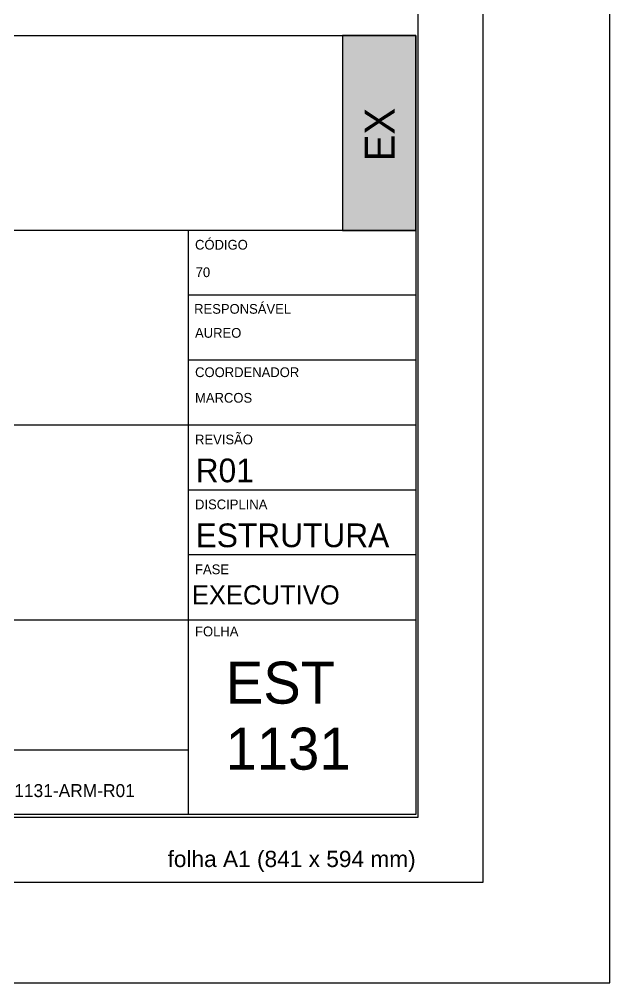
# Model space of a CAD drawing. Extents: x -2 to 121, y -2 to 61.
# Drawn here: x 111.75 to 120.85, y -1.55 to 13.29 of the extents above; entities that cross this region are included whole.
import ezdxf
from ezdxf.enums import TextEntityAlignment as Align

# ---------------------------------------------------------------- set-up
doc = ezdxf.new("R2010")
doc.units = 0
doc.header["$MEASUREMENT"] = 0
doc.linetypes.add('HIDDEN', pattern=[9.525, 6.35, -3.175])
doc.layers.get('Defpoints').update_dxf_attribs({"linetype": 'CONTINUOUS'})
for name, color, linetype in [('ARQ-MAR', 2, 'CONTINUOUS'), ('ARQ_CAR', 7, 'CONTINUOUS'), ('ARQ_CAR-TXT', 7, 'CONTINUOUS'), ('ARQ_FOLHA', 7, 'CONTINUOUS'), ('ARQ_TXT-2', 2, 'CONTINUOUS'), ('PENA_02', 2, 'CONTINUOUS')]:
    doc.layers.add(name, color=color, linetype=linetype)
doc.styles.add('01-MILLEU', font='GOTHIC.TTF')
doc.styles.add('TQS_ARIAL', font='arial.ttf')

# ---------------------------------------------------------------- blocks, each defined once
blk = doc.blocks.new('*U2')
at = {"layer": 'ARQ_CAR-TXT', "true_color": 0x58ba48}
h = blk.add_hatch(color=85, dxfattribs=at)
h.dxf.hatch_style = 1
h.paths.add_polyline_path([(-11.28, 0), (0, 0), (0, 30), (-11.28, 30)])
at = {"layer": 'ARQ_CAR', "color": 5}
blk.add_lwpolyline([(-11.28, 0), (0, 0), (0, 30), (-11.28, 30)], close=True, dxfattribs=at)
at = {"layer": 'ARQ_CAR-TXT', "color": 4, "style": '01-MILLEU'}
blk.add_text('EX', height=4.614, rotation=90, dxfattribs=at).set_placement((-3.26, 10.64))
at = {"layer": 'ARQ_TXT-2', "style": '01-MILLEU'}
blk.add_text('EXECUTIVO', height=2.95, dxfattribs=at).set_placement((-34.5, -57.63))

msp = doc.modelspace()

# ---------------------------------------------------------------- linework, layer by layer
at = {"layer": 'ARQ-MAR', "color": 5}
msp.add_line((100.559, 2.04), (114.36, 2.04), dxfattribs=at)
at = {"layer": 'ARQ_CAR', "color": 5}
for points in [[(100.36, 1.04), (100.36, 13.04), (117.86, 13.04), (117.86, 1.04)], [(116.732, 10.04), (117.86, 10.04), (117.86, 13.04), (116.732, 13.04)]]:
    msp.add_lwpolyline(points, close=True, dxfattribs=at)
for points in [[(117.86, 10.04), (100.36, 10.04)], [(114.36, 1.04), (114.36, 10.04)], [(117.86, 7.04), (100.36, 7.04)], [(100.36, 4.04), (117.86, 4.04)], [(100.36, 2.04), (114.36, 2.04)]]:
    msp.add_lwpolyline(points, dxfattribs=at)
at = {"layer": 'ARQ_CAR'}
for points in [[(117.86, 9.04), (114.36, 9.04)], [(117.86, 8.04), (114.36, 8.04)], [(117.86, 6.04), (114.36, 6.04)], [(117.86, 5.04), (114.36, 5.04)]]:
    msp.add_lwpolyline(points, dxfattribs=at)
at = {"layer": 'ARQ_FOLHA', "color": 1}
for points in [[(0, 0), (118.9, 0), (118.9, 59.4), (0, 59.4)], [(2.5, 1), (117.9, 1), (117.9, 58.4), (2.5, 58.4)]]:
    msp.add_lwpolyline(points, close=True, dxfattribs=at)
at = {"layer": 'Defpoints', "color": 8, "linetype": 'HIDDEN', "ltscale": 100}
msp.add_lwpolyline([(-1.95, 60.95), (-1.95, -1.55), (120.85, -1.55), (120.85, 60.95)], close=True, dxfattribs=at)
at = {"layer": 'PENA_02', "linetype": 'Continuous'}
msp.add_lwpolyline([(0, 0), (118.9, 0), (118.9, 59.4), (0, 59.4), (0, 0)], dxfattribs=at)

# ---------------------------------------------------------------- block references
at = {"layer": 'ARQ_CAR', "xscale": 0.09999999999999899, "yscale": 0.09999999999999899, "zscale": 0.09999999999999899}
msp.add_blockref('*U2', (117.86, 10.04), dxfattribs=at)

# ---------------------------------------------------------------- texts
at = {"layer": 'ARQ_CAR-TXT', "color": 1, "style": '01-MILLEU'}
for s, p in [('CÓDIGO ', (114.46, 9.744)), ('RESPONSÁVEL', (114.446, 8.756)), ('COORDENADOR', (114.461, 7.78)), ('REVISÃO', (114.46, 6.744)), ('DISCIPLINA', (114.46, 5.744)), ('FASE', (114.46, 4.744)), ('FOLHA', (114.46, 3.787))]:
    msp.add_text(s, height=0.15, dxfattribs=at).set_placement(p)
at = {"layer": 'ARQ_FOLHA', "insert": (117.86, 0.482), "char_height": 0.25, "width": 8.4157, "attachment_point": 3, "style": 'TQS_ARIAL'}
msp.add_mtext('\\pxt3;folha A1 (841 x 594 mm)', dxfattribs=at)
at = {"layer": 'ARQ_TXT-2', "style": '01-MILLEU'}
msp.add_text('MC70-EST-EX-1131-ARM-R01', height=0.2, dxfattribs=at).set_placement((109.817, 1.31))
for tag, p, s, height in [('70', (114.47, 9.32), 'MC_XXX-XX', 0.15), ('AUREO', (114.46, 8.386), 'ALEXANDRE MILLEU', 0.15), ('MARCOS', (114.46, 7.386), 'ERIKA CRAMEZ', 0.15), ('R01', (114.47, 6.16), 'XXX-XX', 0.365), ('ESTRUTURA', (114.47, 5.16), 'ARQUITETURA', 0.365)]:
    msp.add_attdef(tag, p, s, height=height, dxfattribs=at)
msp.add_attdef('EST', text='AR', height=0.6474, dxfattribs=at).set_placement((114.934, 3.073), align=Align.MIDDLE_LEFT)
msp.add_attdef('1131', text='00X', height=0.6474, dxfattribs=at).set_placement((115.894, 2.056), align=Align.MIDDLE)

doc.saveas('drawing.dxf')
